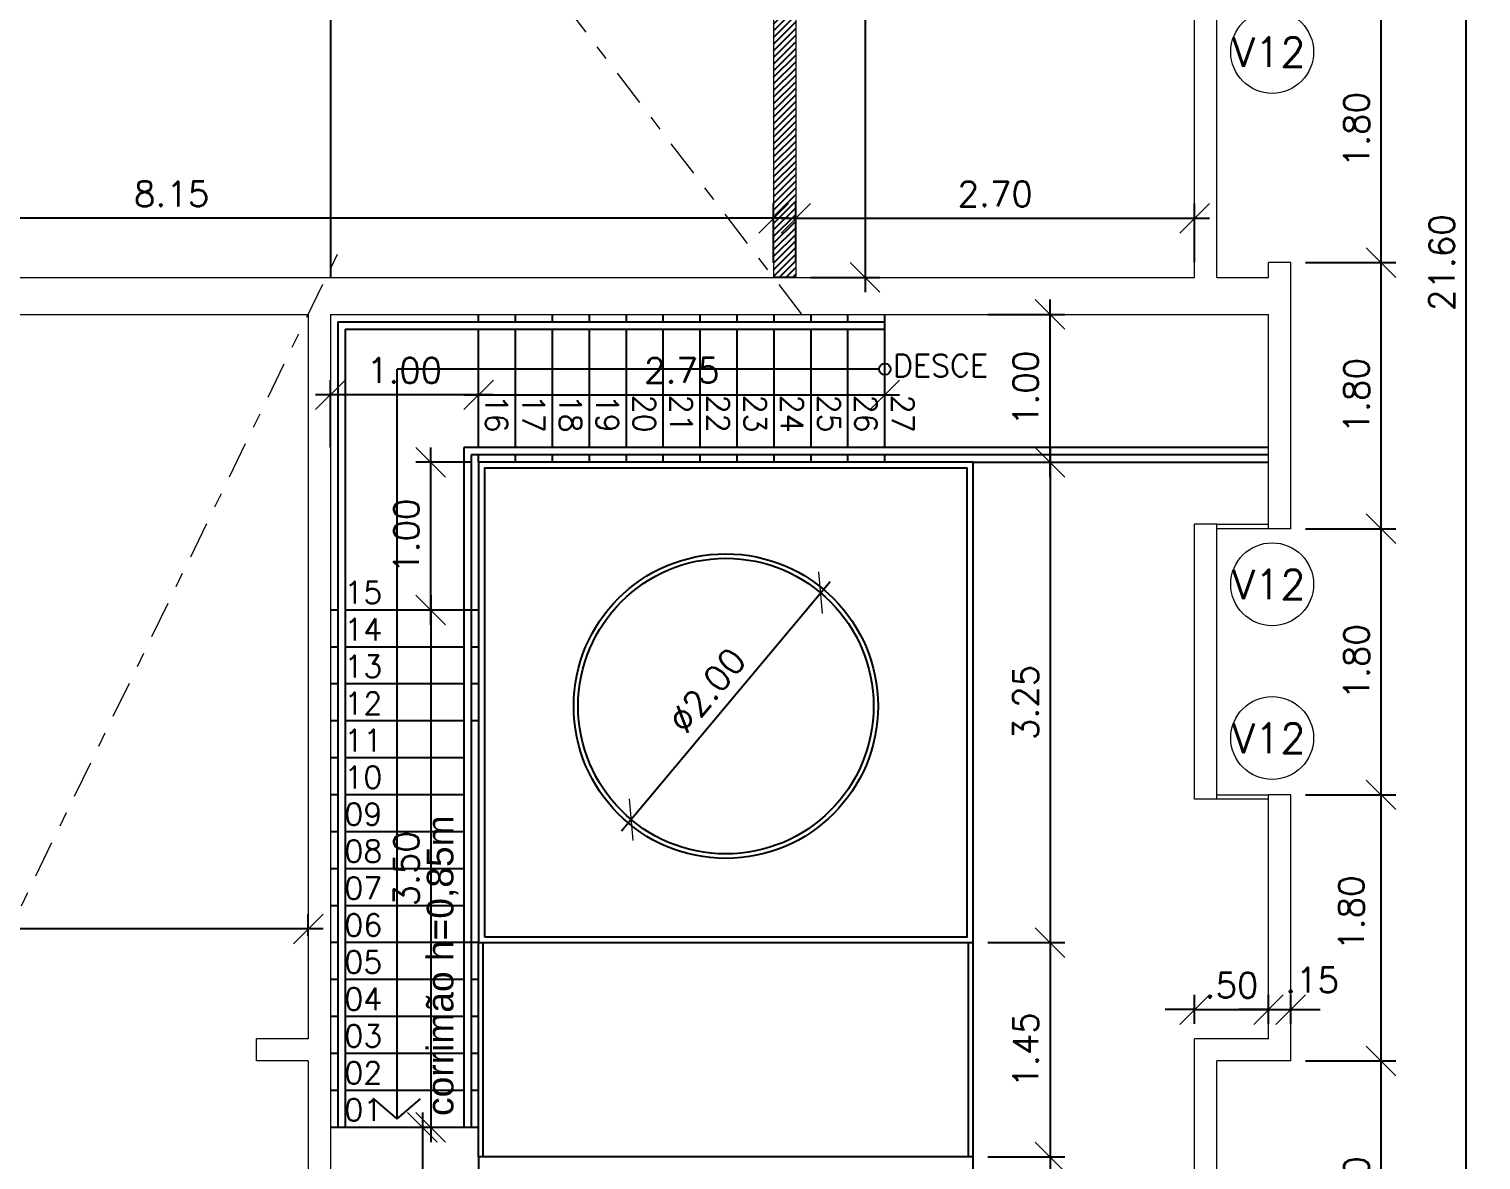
# Model space of a CAD drawing. Header units: millimetres. Extents: x 521 to 1055, y 261 to 520.
# Drawn here: x 746.91 to 756.74, y 487.85 to 495.5 of the extents above; entities that cross this region are included whole.
import ezdxf

# ---------------------------------------------------------------- set-up
doc = ezdxf.new("R2010")
doc.units = ezdxf.units.MM
doc.linetypes.add('CONTINU', pattern=[0])
doc.linetypes.add('DASHDOT', pattern=[1, 0.5, -0.25, 0, -0.25])
doc.layers.add('0.1', color=8, linetype='Continuous', lineweight=13)
doc.layers.add('ppci', color=8, linetype='Continuous')
doc.styles.add('80X50', font='romans.shx')
doc.styles.add('ROMANS', font='romans')
doc.styles.get("Standard").update_dxf_attribs({"font": 'romans.shx'})
doc.styles.add('STYLE1', font='sanss___.ttf')
doc.dimstyles.new('Fares Eng - 50', dxfattribs={"dimscale": 2, "dimtxt": 0.085, "dimasz": 0.1, "dimexe": 0.05, "dimexo": 0.05, "dimgap": 0.04, "dimtad": 1, "dimzin": 4, "dimdsep": 46, "dimtxsty": 'ROMANS', "dimblk1": 'OBLIQUE', "dimblk2": 'OBLIQUE', "dimsah": 1, "dimcen": 0.05, "dimdle": 0.05, "dimclrd": 8, "dimclre": 8, "dimclrt": 8, "dimaunit": 1, "dimadec": 0, "dimazin": 0, "dimtfac": 1, "dimtix": 1, "dimtmove": 2, "dimatfit": 0, "dimldrblk": 'OPEN90', "dimfxl": 1, "dimtolj": 1, "dimtzin": 0, "dimarcsym": 0})

# ---------------------------------------------------------------- blocks, each defined once
blk = doc.blocks.new('_OBLIQUE')
at = {"color": 0, "linetype": 'ByBlock'}
blk.add_line((-0.5, -0.5), (0.5, 0.5), dxfattribs=at)
blk = doc.blocks.new('*D140')
at = {"layer": '0.1', "color": 8, "linetype": 'CONTINU', "lineweight": -2, "transparency": 16777216}
for p, q in [((754.8027, 488.7669), (754.8027, 488.9637)), ((755.3027, 488.7669), (755.3027, 488.9637)), ((754.8027, 488.8637), (754.6027, 488.8637)), ((754.8027, 488.8637), (755.3027, 488.8637)), ((755.3027, 488.8637), (755.5027, 488.8637))]:
    blk.add_line(p, q, dxfattribs=at)
at = {"layer": 'DEFPOINTS', "color": 0, "linetype": 'CONTINU', "lineweight": -2, "transparency": 16777216}
for p in [(755.3027, 488.8637), (754.8027, 488.6669), (755.3027, 488.6669)]:
    blk.add_point(p, dxfattribs=at)
at = {"layer": '0.1', "color": 8, "linetype": 'CONTINU', "lineweight": -2, "transparency": 16777216, "xscale": 0.2, "yscale": 0.2, "zscale": 0.2}
blk.add_blockref('_OBLIQUE', (754.8027, 488.8637), dxfattribs=at)
at = {"layer": '0.1', "color": 8, "linetype": 'CONTINU', "lineweight": -2, "transparency": 16777216, "xscale": 0.2, "yscale": 0.2, "zscale": 0.2, "rotation": 180}
blk.add_blockref('_OBLIQUE', (755.3027, 488.8637), dxfattribs=at)
at = {"layer": '0.1', "color": 8, "linetype": 'CONTINU', "transparency": 16777216, "insert": (755.0527, 489.0287), "char_height": 0.17, "attachment_point": 5, "style": 'ROMANS'}
blk.add_mtext('\\A1;.50', dxfattribs=at)
blk = doc.blocks.new('_Open90')
at = {"color": 0, "linetype": 'ByBlock', "lineweight": -2}
for p, q in [((-0.5, 0.5), (0, 0)), ((0, 0), (-1, 0)), ((0, 0), (-0.5, -0.5))]:
    blk.add_line(p, q, dxfattribs=at)
blk = doc.blocks.new('*D141')
at = {"layer": '0.1', "color": 8, "linetype": 'CONTINU', "lineweight": -2, "transparency": 16777216}
for p, q in [((755.3027, 488.7669), (755.3027, 488.9637)), ((755.4527, 488.7669), (755.4527, 488.9637)), ((755.3027, 488.8637), (755.1027, 488.8637)), ((755.3027, 488.8637), (755.4527, 488.8637)), ((755.4527, 488.8637), (755.6527, 488.8637))]:
    blk.add_line(p, q, dxfattribs=at)
at = {"layer": 'DEFPOINTS', "color": 0, "linetype": 'CONTINU', "lineweight": -2, "transparency": 16777216}
for p in [(755.4527, 488.8637), (755.3027, 488.6669), (755.4527, 488.6669)]:
    blk.add_point(p, dxfattribs=at)
at = {"layer": '0.1', "color": 8, "linetype": 'CONTINU', "lineweight": -2, "transparency": 16777216, "xscale": 0.2, "yscale": 0.2, "zscale": 0.2}
blk.add_blockref('_OBLIQUE', (755.3027, 488.8637), dxfattribs=at)
at = {"layer": '0.1', "color": 8, "linetype": 'CONTINU', "lineweight": -2, "transparency": 16777216, "xscale": 0.2, "yscale": 0.2, "zscale": 0.2, "rotation": 180}
blk.add_blockref('_OBLIQUE', (755.4527, 488.8637), dxfattribs=at)
at = {"layer": '0.1', "color": 8, "linetype": 'CONTINU', "transparency": 16777216, "insert": (755.5982, 489.0637), "char_height": 0.17, "attachment_point": 5, "style": 'ROMANS'}
blk.add_mtext('\\A1;.15', dxfattribs=at)
blk = doc.blocks.new('*D147')
at = {"layer": '0.1', "color": 8, "linetype": 'CONTINU', "lineweight": -2, "transparency": 16777216}
for p, q in [((756.0634, 495.8169), (756.0634, 493.8169)), ((755.5527, 495.7169), (756.1634, 495.7169)), ((755.5527, 493.9169), (756.1634, 493.9169))]:
    blk.add_line(p, q, dxfattribs=at)
at = {"layer": 'DEFPOINTS', "color": 0, "linetype": 'CONTINU', "lineweight": -2, "transparency": 16777216}
for p in [(755.4527, 495.7169), (755.4527, 493.9169), (756.0634, 493.9169)]:
    blk.add_point(p, dxfattribs=at)
at = {"layer": '0.1', "color": 8, "linetype": 'CONTINU', "lineweight": -2, "transparency": 16777216, "xscale": 0.2, "yscale": 0.2, "zscale": 0.2}
for p, rotation in [((756.0634, 495.7169), 90), ((756.0634, 493.9169), 270)]:
    blk.add_blockref('_OBLIQUE', p, dxfattribs=dict(at, rotation=rotation))
at = {"layer": '0.1', "color": 8, "linetype": 'CONTINU', "transparency": 16777216, "insert": (755.8984, 494.8169), "char_height": 0.17, "attachment_point": 5, "rotation": 90, "style": 'ROMANS'}
blk.add_mtext('\\A1;1.80', dxfattribs=at)
blk = doc.blocks.new('*D148')
at = {"layer": '0.1', "color": 8, "linetype": 'CONTINU', "lineweight": -2, "transparency": 16777216}
for p, q in [((756.0634, 494.0169), (756.0634, 492.0169)), ((755.5527, 493.9169), (756.1634, 493.9169)), ((755.5527, 492.1169), (756.1634, 492.1169))]:
    blk.add_line(p, q, dxfattribs=at)
at = {"layer": 'DEFPOINTS', "color": 0, "linetype": 'CONTINU', "lineweight": -2, "transparency": 16777216}
for p in [(755.4527, 493.9169), (755.4527, 492.1169), (756.0634, 492.1169)]:
    blk.add_point(p, dxfattribs=at)
at = {"layer": '0.1', "color": 8, "linetype": 'CONTINU', "lineweight": -2, "transparency": 16777216, "xscale": 0.2, "yscale": 0.2, "zscale": 0.2}
for p, rotation in [((756.0634, 493.9169), 90), ((756.0634, 492.1169), 270)]:
    blk.add_blockref('_OBLIQUE', p, dxfattribs=dict(at, rotation=rotation))
at = {"layer": '0.1', "color": 8, "linetype": 'CONTINU', "transparency": 16777216, "insert": (755.8984, 493.0169), "char_height": 0.17, "attachment_point": 5, "rotation": 90, "style": 'ROMANS'}
blk.add_mtext('\\A1;1.80', dxfattribs=at)
blk = doc.blocks.new('*D149')
at = {"layer": '0.1', "color": 8, "linetype": 'CONTINU', "lineweight": -2, "transparency": 16777216}
for p, q in [((756.0634, 492.2169), (756.0634, 490.2169)), ((755.5527, 492.1169), (756.1634, 492.1169)), ((755.5527, 490.3169), (756.1634, 490.3169))]:
    blk.add_line(p, q, dxfattribs=at)
at = {"layer": 'DEFPOINTS', "color": 0, "linetype": 'CONTINU', "lineweight": -2, "transparency": 16777216}
for p in [(755.4527, 492.1169), (755.4527, 490.3169), (756.0634, 490.3169)]:
    blk.add_point(p, dxfattribs=at)
at = {"layer": '0.1', "color": 8, "linetype": 'CONTINU', "lineweight": -2, "transparency": 16777216, "xscale": 0.2, "yscale": 0.2, "zscale": 0.2}
for p, rotation in [((756.0634, 492.1169), 90), ((756.0634, 490.3169), 270)]:
    blk.add_blockref('_OBLIQUE', p, dxfattribs=dict(at, rotation=rotation))
at = {"layer": '0.1', "color": 8, "linetype": 'CONTINU', "transparency": 16777216, "insert": (755.8984, 491.2169), "char_height": 0.17, "attachment_point": 5, "rotation": 90, "style": 'ROMANS'}
blk.add_mtext('\\A1;1.80', dxfattribs=at)
blk = doc.blocks.new('*D150')
at = {"layer": '0.1', "color": 8, "linetype": 'CONTINU', "lineweight": -2, "transparency": 16777216}
for p, q in [((756.0634, 490.4169), (756.0634, 488.4169)), ((755.5527, 490.3169), (756.1634, 490.3169)), ((755.5527, 488.5169), (756.1634, 488.5169))]:
    blk.add_line(p, q, dxfattribs=at)
at = {"layer": 'DEFPOINTS', "color": 0, "linetype": 'CONTINU', "lineweight": -2, "transparency": 16777216}
for p in [(755.4527, 490.3169), (755.4527, 488.5169), (756.0634, 488.5169)]:
    blk.add_point(p, dxfattribs=at)
at = {"layer": '0.1', "color": 8, "linetype": 'CONTINU', "lineweight": -2, "transparency": 16777216, "xscale": 0.2, "yscale": 0.2, "zscale": 0.2}
for p, rotation in [((756.0634, 490.3169), 90), ((756.0634, 488.5169), 270)]:
    blk.add_blockref('_OBLIQUE', p, dxfattribs=dict(at, rotation=rotation))
at = {"layer": '0.1', "color": 8, "linetype": 'CONTINU', "transparency": 16777216, "insert": (755.8634, 489.5169), "char_height": 0.17, "attachment_point": 5, "rotation": 90, "style": 'ROMANS'}
blk.add_mtext('\\A1;1.80', dxfattribs=at)
blk = doc.blocks.new('*D151')
at = {"layer": '0.1', "color": 8, "linetype": 'CONTINU', "lineweight": -2, "transparency": 16777216}
for p, q in [((756.0634, 488.6169), (756.0634, 486.6169)), ((755.5527, 488.5169), (756.1634, 488.5169)), ((755.5527, 486.7169), (756.1634, 486.7169))]:
    blk.add_line(p, q, dxfattribs=at)
at = {"layer": 'DEFPOINTS', "color": 0, "linetype": 'CONTINU', "lineweight": -2, "transparency": 16777216}
for p in [(755.4527, 488.5169), (755.4527, 486.7169), (756.0634, 486.7169)]:
    blk.add_point(p, dxfattribs=at)
at = {"layer": '0.1', "color": 8, "linetype": 'CONTINU', "lineweight": -2, "transparency": 16777216, "xscale": 0.2, "yscale": 0.2, "zscale": 0.2}
for p, rotation in [((756.0634, 488.5169), 90), ((756.0634, 486.7169), 270)]:
    blk.add_blockref('_OBLIQUE', p, dxfattribs=dict(at, rotation=rotation))
at = {"layer": '0.1', "color": 8, "linetype": 'CONTINU', "transparency": 16777216, "insert": (755.8984, 487.6169), "char_height": 0.17, "attachment_point": 5, "rotation": 90, "style": 'ROMANS'}
blk.add_mtext('\\A1;1.80', dxfattribs=at)
blk = doc.blocks.new('*D105')
at = {"layer": '0.1', "color": 8, "linetype": 'CONTINU', "lineweight": -2, "transparency": 16777216}
for p, q in [((756.6407, 483.0169), (756.6407, 504.8169)), ((756.2634, 504.7169), (756.7407, 504.7169)), ((756.2634, 483.1169), (756.7407, 483.1169))]:
    blk.add_line(p, q, dxfattribs=at)
at = {"layer": 'DEFPOINTS', "color": 0, "linetype": 'CONTINU', "lineweight": -2, "transparency": 16777216}
for p in [(756.1634, 504.7169), (756.6407, 504.7169), (756.1634, 483.1169)]:
    blk.add_point(p, dxfattribs=at)
at = {"layer": '0.1', "color": 8, "linetype": 'CONTINU', "lineweight": -2, "transparency": 16777216, "xscale": 0.2, "yscale": 0.2, "zscale": 0.2}
for p, rotation in [((756.6407, 504.7169), 90), ((756.6407, 483.1169), 270)]:
    blk.add_blockref('_OBLIQUE', p, dxfattribs=dict(at, rotation=rotation))
at = {"layer": '0.1', "color": 8, "linetype": 'CONTINU', "transparency": 16777216, "insert": (756.4757, 493.9169), "char_height": 0.17, "attachment_point": 5, "rotation": 90, "style": 'ROMANS'}
blk.add_mtext('\\A1;21.60', dxfattribs=at)
blk = doc.blocks.new('*D283')
at = {"layer": '0.1', "color": 8, "linetype": 'CONTINU', "lineweight": -2, "transparency": 16777216}
for p, q in [((743.8027, 489.3639), (743.8027, 489.5098)), ((748.8027, 489.3639), (748.8027, 489.5098)), ((748.9027, 489.4098), (743.7027, 489.4098))]:
    blk.add_line(p, q, dxfattribs=at)
at = {"layer": 'DEFPOINTS', "color": 0, "linetype": 'CONTINU', "lineweight": -2, "transparency": 16777216}
for p in [(743.8027, 489.4098), (743.8027, 489.2639), (748.8027, 489.2639)]:
    blk.add_point(p, dxfattribs=at)
at = {"layer": '0.1', "color": 8, "linetype": 'CONTINU', "lineweight": -2, "transparency": 16777216, "xscale": 0.2, "yscale": 0.2, "zscale": 0.2, "rotation": 180}
blk.add_blockref('_OBLIQUE', (743.8027, 489.4098), dxfattribs=at)
at = {"layer": '0.1', "color": 8, "linetype": 'CONTINU', "lineweight": -2, "transparency": 16777216, "xscale": 0.2, "yscale": 0.2, "zscale": 0.2}
blk.add_blockref('_OBLIQUE', (748.8027, 489.4098), dxfattribs=at)
at = {"layer": '0.1', "color": 8, "linetype": 'CONTINU', "transparency": 16777216, "insert": (746.3027, 489.5748), "char_height": 0.17, "attachment_point": 5, "style": 'ROMANS'}
blk.add_mtext('\\A1;5.00', dxfattribs=at)
blk = doc.blocks.new('*D3561')
at = {"layer": '0.1', "color": 8, "linetype": 'CONTINU', "lineweight": -2, "transparency": 16777216}
for p, q in [((752.5714, 498.1169), (752.5714, 493.7169)), ((752.2027, 498.0169), (752.6714, 498.0169)), ((752.2027, 493.8169), (752.6714, 493.8169))]:
    blk.add_line(p, q, dxfattribs=at)
at = {"layer": 'DEFPOINTS', "color": 0, "linetype": 'CONTINU', "lineweight": -2, "transparency": 16777216}
for p in [(752.1027, 498.0169), (752.1027, 493.8169), (752.5714, 493.8169)]:
    blk.add_point(p, dxfattribs=at)
at = {"layer": '0.1', "color": 8, "linetype": 'CONTINU', "lineweight": -2, "transparency": 16777216, "xscale": 0.2, "yscale": 0.2, "zscale": 0.2}
for p, rotation in [((752.5714, 498.0169), 90), ((752.5714, 493.8169), 270)]:
    blk.add_blockref('_OBLIQUE', p, dxfattribs=dict(at, rotation=rotation))
at = {"layer": '0.1', "color": 8, "linetype": 'CONTINU', "lineweight": -2, "transparency": 16777216, "insert": (752.4064, 495.9169), "char_height": 0.17, "attachment_point": 5, "rotation": 90, "style": 'ROMANS'}
blk.add_mtext('\\A1;4.20', dxfattribs=at)
blk = doc.blocks.new('*D3571')
at = {"layer": '0.1', "color": 8, "linetype": 'CONTINU', "lineweight": -2, "transparency": 16777216}
for p, q in [((752.1027, 493.9169), (752.1027, 494.317)), ((754.8027, 493.9169), (754.8027, 494.317)), ((752.0027, 494.217), (754.9027, 494.217))]:
    blk.add_line(p, q, dxfattribs=at)
at = {"layer": 'DEFPOINTS', "color": 0, "linetype": 'CONTINU', "lineweight": -2, "transparency": 16777216}
for p in [(754.8027, 494.217), (752.1027, 493.8169), (754.8027, 493.8169)]:
    blk.add_point(p, dxfattribs=at)
at = {"layer": '0.1', "color": 8, "linetype": 'CONTINU', "lineweight": -2, "transparency": 16777216, "xscale": 0.2, "yscale": 0.2, "zscale": 0.2, "rotation": 180}
blk.add_blockref('_OBLIQUE', (752.1027, 494.217), dxfattribs=at)
at = {"layer": '0.1', "color": 8, "linetype": 'CONTINU', "lineweight": -2, "transparency": 16777216, "xscale": 0.2, "yscale": 0.2, "zscale": 0.2}
blk.add_blockref('_OBLIQUE', (754.8027, 494.217), dxfattribs=at)
at = {"layer": '0.1', "color": 8, "linetype": 'CONTINU', "lineweight": -2, "transparency": 16777216, "insert": (753.4527, 494.382), "char_height": 0.17, "attachment_point": 5, "style": 'ROMANS'}
blk.add_mtext('\\A1;2.70', dxfattribs=at)
blk = doc.blocks.new('*D3572')
at = {"layer": '0.1', "color": 8, "linetype": 'CONTINU', "lineweight": -2, "transparency": 16777216}
for p, q in [((743.8027, 493.9169), (743.8027, 494.317)), ((751.9527, 493.9169), (751.9527, 494.317)), ((752.0527, 494.217), (743.7027, 494.217))]:
    blk.add_line(p, q, dxfattribs=at)
at = {"layer": 'DEFPOINTS', "color": 0, "linetype": 'CONTINU', "lineweight": -2, "transparency": 16777216}
for p in [(743.8027, 494.217), (743.8027, 493.8169), (751.9527, 493.8169)]:
    blk.add_point(p, dxfattribs=at)
at = {"layer": '0.1', "color": 8, "linetype": 'CONTINU', "lineweight": -2, "transparency": 16777216, "xscale": 0.2, "yscale": 0.2, "zscale": 0.2, "rotation": 180}
blk.add_blockref('_OBLIQUE', (743.8027, 494.217), dxfattribs=at)
at = {"layer": '0.1', "color": 8, "linetype": 'CONTINU', "lineweight": -2, "transparency": 16777216, "xscale": 0.2, "yscale": 0.2, "zscale": 0.2}
blk.add_blockref('_OBLIQUE', (751.9527, 494.217), dxfattribs=at)
at = {"layer": '0.1', "color": 8, "linetype": 'CONTINU', "lineweight": -2, "transparency": 16777216, "insert": (747.8777, 494.382), "char_height": 0.17, "attachment_point": 5, "style": 'ROMANS'}
blk.add_mtext('\\A1;8.15', dxfattribs=at)
blk = doc.blocks.new('*D3617')
at = {"layer": '0.1', "color": 8, "linetype": 'CONTINU', "lineweight": -2, "transparency": 16777216}
for p, q in [((753.8239, 492.6669), (753.8239, 489.2169)), ((753.4027, 492.5669), (753.9239, 492.5669)), ((753.4027, 489.3169), (753.9239, 489.3169))]:
    blk.add_line(p, q, dxfattribs=at)
at = {"layer": 'DEFPOINTS', "color": 0, "linetype": 'CONTINU', "lineweight": -2, "transparency": 16777216}
for p in [(753.3027, 492.5669), (753.3027, 489.3169), (753.8239, 489.3169)]:
    blk.add_point(p, dxfattribs=at)
at = {"layer": '0.1', "color": 8, "linetype": 'CONTINU', "lineweight": -2, "transparency": 16777216, "xscale": 0.2, "yscale": 0.2, "zscale": 0.2}
for p, rotation in [((753.8239, 492.5669), 90), ((753.8239, 489.3169), 270)]:
    blk.add_blockref('_OBLIQUE', p, dxfattribs=dict(at, rotation=rotation))
at = {"layer": '0.1', "color": 8, "linetype": 'CONTINU', "lineweight": -2, "transparency": 16777216, "insert": (753.6589, 490.9419), "char_height": 0.17, "attachment_point": 5, "rotation": 90, "style": 'ROMANS'}
blk.add_mtext('\\A1;3.25', dxfattribs=at)
blk = doc.blocks.new('*D3611')
at = {"layer": '0.1', "color": 8, "linetype": 'CONTINU', "lineweight": -2, "transparency": 16777216}
for p, q in [((753.8239, 492.4669), (753.8239, 493.6669)), ((753.4027, 493.5669), (753.9239, 493.5669)), ((753.4027, 492.5669), (753.9239, 492.5669))]:
    blk.add_line(p, q, dxfattribs=at)
at = {"layer": 'DEFPOINTS', "color": 0, "linetype": 'CONTINU', "lineweight": -2, "transparency": 16777216}
for p in [(753.3027, 493.5669), (753.8239, 493.5669), (753.3027, 492.5669)]:
    blk.add_point(p, dxfattribs=at)
at = {"layer": '0.1', "color": 8, "linetype": 'CONTINU', "lineweight": -2, "transparency": 16777216, "xscale": 0.2, "yscale": 0.2, "zscale": 0.2}
for p, rotation in [((753.8239, 493.5669), 90), ((753.8239, 492.5669), 270)]:
    blk.add_blockref('_OBLIQUE', p, dxfattribs=dict(at, rotation=rotation))
at = {"layer": '0.1', "color": 8, "linetype": 'CONTINU', "lineweight": -2, "transparency": 16777216, "insert": (753.6589, 493.0669), "char_height": 0.17, "attachment_point": 5, "rotation": 90, "style": 'ROMANS'}
blk.add_mtext('\\A1;1.00', dxfattribs=at)
blk = doc.blocks.new('*D3612')
at = {"layer": '0.1', "color": 8, "linetype": 'CONTINU', "lineweight": -2, "transparency": 16777216}
for p, q in [((749.6318, 491.6669), (749.6318, 487.9669)), ((749.9125, 491.5669), (749.5318, 491.5669)), ((749.9125, 488.0669), (749.5318, 488.0669))]:
    blk.add_line(p, q, dxfattribs=at)
at = {"layer": 'DEFPOINTS', "color": 0, "linetype": 'CONTINU', "lineweight": -2, "transparency": 16777216}
for p in [(750.0125, 491.5669), (749.6318, 488.0669), (750.0125, 488.0669)]:
    blk.add_point(p, dxfattribs=at)
at = {"layer": '0.1', "color": 8, "linetype": 'CONTINU', "lineweight": -2, "transparency": 16777216, "xscale": 0.2, "yscale": 0.2, "zscale": 0.2}
for p, rotation in [((749.6318, 491.5669), 90), ((749.6318, 488.0669), 270)]:
    blk.add_blockref('_OBLIQUE', p, dxfattribs=dict(at, rotation=rotation))
at = {"layer": '0.1', "color": 8, "linetype": 'CONTINU', "lineweight": -2, "transparency": 16777216, "insert": (749.4668, 489.8169), "char_height": 0.17, "attachment_point": 5, "rotation": 90, "style": 'ROMANS'}
blk.add_mtext('\\A1;3.50', dxfattribs=at)
blk = doc.blocks.new('*D3613')
at = {"layer": '0.1', "color": 8, "linetype": 'CONTINU', "lineweight": -2, "transparency": 16777216}
for p, q in [((749.5752, 488.1669), (749.5752, 484.6169)), ((749.8559, 488.0669), (749.4752, 488.0669)), ((749.8559, 484.7169), (749.4752, 484.7169))]:
    blk.add_line(p, q, dxfattribs=at)
at = {"layer": 'DEFPOINTS', "color": 0, "linetype": 'CONTINU', "lineweight": -2, "transparency": 16777216}
for p in [(749.9559, 488.0669), (749.5752, 484.7169), (749.9559, 484.7169)]:
    blk.add_point(p, dxfattribs=at)
at = {"layer": '0.1', "color": 8, "linetype": 'CONTINU', "lineweight": -2, "transparency": 16777216, "xscale": 0.2, "yscale": 0.2, "zscale": 0.2}
for p, rotation in [((749.5752, 488.0669), 90), ((749.5752, 484.7169), 270)]:
    blk.add_blockref('_OBLIQUE', p, dxfattribs=dict(at, rotation=rotation))
at = {"layer": '0.1', "color": 8, "linetype": 'CONTINU', "lineweight": -2, "transparency": 16777216, "insert": (749.4102, 486.3919), "char_height": 0.17, "attachment_point": 5, "rotation": 90, "style": 'ROMANS'}
blk.add_mtext('\\A1;3.35', dxfattribs=at)
blk = doc.blocks.new('*D3614')
at = {"layer": '0.1', "color": 8, "linetype": 'CONTINU', "lineweight": -2, "transparency": 16777216}
for p, q in [((749.6318, 491.4669), (749.6318, 492.6669)), ((749.9125, 492.5669), (749.5318, 492.5669)), ((749.9125, 491.5669), (749.5318, 491.5669))]:
    blk.add_line(p, q, dxfattribs=at)
at = {"layer": 'DEFPOINTS', "color": 0, "linetype": 'CONTINU', "lineweight": -2, "transparency": 16777216}
for p in [(749.6318, 492.5669), (750.0125, 492.5669), (750.0125, 491.5669)]:
    blk.add_point(p, dxfattribs=at)
at = {"layer": '0.1', "color": 8, "linetype": 'CONTINU', "lineweight": -2, "transparency": 16777216, "xscale": 0.2, "yscale": 0.2, "zscale": 0.2}
for p, rotation in [((749.6318, 492.5669), 90), ((749.6318, 491.5669), 270)]:
    blk.add_blockref('_OBLIQUE', p, dxfattribs=dict(at, rotation=rotation))
at = {"layer": '0.1', "color": 8, "linetype": 'CONTINU', "lineweight": -2, "transparency": 16777216, "insert": (749.4668, 492.0669), "char_height": 0.17, "attachment_point": 5, "rotation": 90, "style": 'ROMANS'}
blk.add_mtext('\\A1;1.00', dxfattribs=at)
blk = doc.blocks.new('*D3615')
at = {"layer": '0.1', "color": 8, "lineweight": -2, "transparency": 16777216}
for p, q in [((748.9527, 492.6669), (748.9527, 493.1229)), ((749.9559, 492.6669), (749.9559, 493.1229)), ((750.0559, 493.0229), (748.8527, 493.0229))]:
    blk.add_line(p, q, dxfattribs=at)
at = {"layer": 'DEFPOINTS', "color": 0, "lineweight": -2, "transparency": 16777216}
for p in [(748.9527, 493.0229), (748.9527, 492.5669), (749.9559, 492.5669)]:
    blk.add_point(p, dxfattribs=at)
at = {"layer": '0.1', "color": 8, "lineweight": -2, "transparency": 16777216, "xscale": 0.2, "yscale": 0.2, "zscale": 0.2, "rotation": 180}
blk.add_blockref('_OBLIQUE', (748.9527, 493.0229), dxfattribs=at)
at = {"layer": '0.1', "color": 8, "lineweight": -2, "transparency": 16777216, "xscale": 0.2, "yscale": 0.2, "zscale": 0.2}
blk.add_blockref('_OBLIQUE', (749.9559, 493.0229), dxfattribs=at)
at = {"layer": '0.1', "color": 8, "transparency": 16777216, "insert": (749.4543, 493.1879), "char_height": 0.17, "attachment_point": 5, "style": 'ROMANS'}
blk.add_mtext('\\A1;1.00', dxfattribs=at)
blk = doc.blocks.new('*D3616')
at = {"layer": '0.1', "color": 8, "linetype": 'CONTINU', "lineweight": -2, "transparency": 16777216}
for p, q in [((749.9559, 492.6669), (749.9559, 493.1229)), ((752.7059, 492.6669), (752.7059, 493.1229)), ((749.8559, 493.0229), (752.8059, 493.0229))]:
    blk.add_line(p, q, dxfattribs=at)
at = {"layer": 'DEFPOINTS', "color": 0, "linetype": 'CONTINU', "lineweight": -2, "transparency": 16777216}
for p in [(752.7059, 493.0229), (749.9559, 492.5669), (752.7059, 492.5669)]:
    blk.add_point(p, dxfattribs=at)
at = {"layer": '0.1', "color": 8, "linetype": 'CONTINU', "lineweight": -2, "transparency": 16777216, "xscale": 0.2, "yscale": 0.2, "zscale": 0.2, "rotation": 180}
blk.add_blockref('_OBLIQUE', (749.9559, 493.0229), dxfattribs=at)
at = {"layer": '0.1', "color": 8, "linetype": 'CONTINU', "lineweight": -2, "transparency": 16777216, "xscale": 0.2, "yscale": 0.2, "zscale": 0.2}
blk.add_blockref('_OBLIQUE', (752.7059, 493.0229), dxfattribs=at)
at = {"layer": '0.1', "color": 8, "linetype": 'CONTINU', "lineweight": -2, "transparency": 16777216, "insert": (751.3309, 493.1879), "char_height": 0.17, "attachment_point": 5, "style": 'ROMANS'}
blk.add_mtext('\\A1;2.75', dxfattribs=at)
blk = doc.blocks.new('*D3618')
at = {"layer": '0.1', "color": 8, "linetype": 'CONTINU', "lineweight": -2, "transparency": 16777216}
for p, q in [((753.8239, 489.4169), (753.8239, 487.7669)), ((753.4027, 489.3169), (753.9239, 489.3169)), ((753.4027, 487.8669), (753.9239, 487.8669))]:
    blk.add_line(p, q, dxfattribs=at)
at = {"layer": 'DEFPOINTS', "color": 0, "linetype": 'CONTINU', "lineweight": -2, "transparency": 16777216}
for p in [(753.3027, 489.3169), (753.3027, 487.8669), (753.8239, 487.8669)]:
    blk.add_point(p, dxfattribs=at)
at = {"layer": '0.1', "color": 8, "linetype": 'CONTINU', "lineweight": -2, "transparency": 16777216, "xscale": 0.2, "yscale": 0.2, "zscale": 0.2}
for p, rotation in [((753.8239, 489.3169), 90), ((753.8239, 487.8669), 270)]:
    blk.add_blockref('_OBLIQUE', p, dxfattribs=dict(at, rotation=rotation))
at = {"layer": '0.1', "color": 8, "linetype": 'CONTINU', "lineweight": -2, "transparency": 16777216, "insert": (753.6589, 488.5919), "char_height": 0.17, "attachment_point": 5, "rotation": 90, "style": 'ROMANS'}
blk.add_mtext('\\A1;1.45', dxfattribs=at)
blk = doc.blocks.new('*D3619')
at = {"layer": '0.1', "color": 8, "linetype": 'CONTINU', "lineweight": -2, "transparency": 16777216}
for p, q in [((753.8239, 487.9669), (753.8239, 484.6169)), ((753.4027, 487.8669), (753.9239, 487.8669)), ((753.4027, 484.7169), (753.9239, 484.7169))]:
    blk.add_line(p, q, dxfattribs=at)
at = {"layer": 'DEFPOINTS', "color": 0, "linetype": 'CONTINU', "lineweight": -2, "transparency": 16777216}
for p in [(753.3027, 487.8669), (753.3027, 484.7169), (753.8239, 484.7169)]:
    blk.add_point(p, dxfattribs=at)
at = {"layer": '0.1', "color": 8, "linetype": 'CONTINU', "lineweight": -2, "transparency": 16777216, "xscale": 0.2, "yscale": 0.2, "zscale": 0.2}
for p, rotation in [((753.8239, 487.8669), 90), ((753.8239, 484.7169), 270)]:
    blk.add_blockref('_OBLIQUE', p, dxfattribs=dict(at, rotation=rotation))
at = {"layer": '0.1', "color": 8, "linetype": 'CONTINU', "lineweight": -2, "transparency": 16777216, "insert": (753.6589, 486.2919), "char_height": 0.17, "attachment_point": 5, "rotation": 90, "style": 'ROMANS'}
blk.add_mtext('\\A1;3.15', dxfattribs=at)
blk = doc.blocks.new('*D3624')
at = {"layer": '0.1', "color": 8, "linetype": 'CONTINU', "lineweight": -2, "transparency": 16777216}
blk.add_line((750.9237, 490.073), (752.3349, 491.7608), dxfattribs=at)
at = {"layer": 'DEFPOINTS', "color": 0, "linetype": 'CONTINU', "lineweight": -2, "transparency": 16777216}
for p in [(752.2708, 491.6841), (750.9879, 490.1498)]:
    blk.add_point(p, dxfattribs=at)
at = {"layer": '0.1', "color": 8, "linetype": 'CONTINU', "lineweight": -2, "transparency": 16777216, "xscale": 0.2, "yscale": 0.2, "zscale": 0.2}
for p, rotation in [((752.2708, 491.6841), 50.0998809162734), ((750.9879, 490.1498), 230.0998809162734)]:
    blk.add_blockref('_OBLIQUE', p, dxfattribs=dict(at, rotation=rotation))
at = {"layer": '0.1', "color": 8, "linetype": 'CONTINU', "lineweight": -2, "transparency": 16777216, "insert": (751.5027, 491.0228), "char_height": 0.17, "attachment_point": 5, "rotation": 50.09988, "style": 'ROMANS'}
blk.add_mtext('\\A1;∅2.00', dxfattribs=at)

msp = doc.modelspace()

# ---------------------------------------------------------------- hatches: boundary and pattern name
at = {"layer": '0.1', "linetype": 'CONTINU', "lineweight": -2}
h = msp.add_hatch(dxfattribs=at)
h.set_pattern_fill('ANSI31', color=8, scale=0.01, style=0)
h.set_pattern_definition([(45, (751.811172, 493.816922), (-0.02245064, 0.02245064), [])])
h.paths.add_polyline_path([(752.10272, 499.31692), (751.95272, 499.31692), (751.95272, 498.11692), (751.95272, 497.90205), (752.10272, 497.90205), (752.10272, 498.01692), (753.05272, 498.01692), (753.05272, 498.11692), (752.10272, 498.11692)])
h.paths.add_polyline_path([(752.10272, 499.53692), (752.04272, 499.53692), (752.04272, 499.34692), (752.10272, 499.34692)])
h.paths.add_polyline_path([(752.01272, 499.53692), (751.95272, 499.53692), (751.95272, 499.34692), (752.01272, 499.34692)])
h.paths.add_polyline_path([(753.85272, 498.11692), (753.85272, 498.01692), (754.80272, 498.01692), (754.80272, 498.11692)])
h.paths.add_polyline_path([(752.10272, 497.90205), (751.95272, 497.90205), (751.95272, 496.81692), (752.10272, 496.81692)])
h.paths.add_polyline_path([(752.01272, 496.78692), (751.95272, 496.78692), (751.95272, 496.59692), (752.01272, 496.59692)])
h.paths.add_polyline_path([(752.10272, 496.78692), (752.04272, 496.78692), (752.04272, 496.59692), (752.10272, 496.59692)])
h.paths.add_polyline_path([(751.95272, 493.81692), (752.10272, 493.81692), (752.10272, 496.56692), (751.95272, 496.56692)])
h.paths.add_polyline_path([(751.81117, 496.12074), (752.24427, 496.12074), (752.24427, 496.37574), (751.81117, 496.37574)], flags=9)

# ---------------------------------------------------------------- linework, layer by layer
at = {"layer": '0.1', "color": 8, "linetype": 'DASHDOT', "ltscale": 0.5}
for p, q in [((752.14148, 493.57026), (743.58398, 504.75276)), ((743.55265, 482.75199), (749.05265, 494.08199))]:
    msp.add_line(p, q, dxfattribs=at)
at = {"layer": '0.1', "color": 7}
for p, q in [((751.95272, 498.11692), (751.95272, 493.81692)), ((752.10272, 498.01692), (752.10272, 493.81692)), ((754.80272, 493.81692), (754.80272, 495.74692)), ((754.95272, 493.81692), (754.95272, 495.74692)), ((755.45272, 493.91692), (755.30272, 493.91692)), ((755.30272, 493.81692), (755.30272, 493.91692)), ((755.45272, 492.11692), (755.45272, 493.91692)), ((743.80272, 493.81692), (751.95272, 493.81692)), ((752.10272, 493.81692), (754.80272, 493.81692)), ((754.95272, 493.81692), (755.30272, 493.81692)), ((743.80272, 493.56692), (748.80272, 493.56692)), ((748.80272, 493.56692), (748.80272, 488.66692)), ((748.95272, 493.56692), (755.30272, 493.56692)), ((748.95272, 493.56692), (748.95272, 483.26692)), ((755.30272, 492.11692), (755.30272, 493.56692)), ((754.95272, 492.14692), (754.80272, 492.14692)), ((754.80272, 490.28692), (754.80272, 492.14692)), ((754.95272, 490.28692), (754.95272, 492.14692)), ((755.45272, 490.31692), (755.30272, 490.31692)), ((755.30272, 488.66692), (755.30272, 490.31692)), ((755.45272, 488.51692), (755.45272, 490.31692)), ((754.95272, 490.28692), (754.80272, 490.28692)), ((748.45272, 488.51692), (748.45272, 488.66692)), ((748.80272, 488.66692), (748.45272, 488.66692)), ((755.30272, 488.66692), (754.80272, 488.66692)), ((754.80272, 486.68692), (754.80272, 488.66692)), ((748.80272, 488.51692), (748.45272, 488.51692)), ((748.80272, 488.51692), (748.80272, 483.26692)), ((755.45272, 488.51692), (754.95272, 488.51692)), ((754.95272, 486.68692), (754.95272, 488.51692))]:
    msp.add_line(p, q, dxfattribs=at)
at = {"layer": '0.1', "color": 8, "linetype": 'CONTINU', "lineweight": -2}
for p, q in [((748.95272, 496.56692), (748.95272, 493.81692)), ((752.10272, 493.81692), (751.95272, 493.81692)), ((749.95591, 493.51692), (749.95591, 493.56692)), ((750.20591, 493.51692), (750.20591, 493.56692)), ((750.45591, 493.51692), (750.45591, 493.56692)), ((750.70591, 493.51692), (750.70591, 493.56692)), ((750.95591, 493.51692), (750.95591, 493.56692)), ((751.20591, 493.51692), (751.20591, 493.56692)), ((751.45591, 493.51692), (751.45591, 493.56692)), ((751.70591, 493.51692), (751.70591, 493.56692)), ((751.95591, 493.51692), (751.95591, 493.56692)), ((752.20591, 493.51692), (752.20591, 493.56692)), ((752.45591, 493.51692), (752.45591, 493.56692)), ((752.70591, 493.51692), (752.70591, 493.56692)), ((749.95591, 492.66692), (749.95591, 493.46692)), ((750.20591, 492.66692), (750.20591, 493.46692)), ((750.45591, 492.66692), (750.45591, 493.46692)), ((750.70591, 492.66692), (750.70591, 493.46692)), ((750.95591, 492.66692), (750.95591, 493.46692)), ((751.20591, 492.66692), (751.20591, 493.46692)), ((751.45591, 492.66692), (751.45591, 493.46692)), ((751.70591, 492.66692), (751.70591, 493.46692)), ((751.95591, 492.66692), (751.95591, 493.46692)), ((752.20591, 492.66692), (752.20591, 493.46692)), ((752.45591, 492.66692), (752.45591, 493.46692)), ((752.70591, 492.66692), (752.70591, 493.46692)), ((749.40431, 488.12609), (749.40431, 493.19672)), ((752.66726, 493.19672), (749.40431, 493.19672)), ((749.95591, 492.56692), (749.95591, 492.61692)), ((750.20591, 492.56692), (750.20591, 492.61692)), ((750.45591, 492.56692), (750.45591, 492.61692)), ((750.70591, 492.56692), (750.70591, 492.61692)), ((750.95591, 492.56692), (750.95591, 492.61692)), ((751.20591, 492.56692), (751.20591, 492.61692)), ((751.45591, 492.56692), (751.45591, 492.61692)), ((751.70591, 492.56692), (751.70591, 492.61692)), ((751.95591, 492.56692), (751.95591, 492.61692)), ((752.20591, 492.56692), (752.20591, 492.61692)), ((752.45591, 492.56692), (752.45591, 492.61692)), ((752.70591, 492.56692), (752.70591, 492.61692)), ((753.30272, 492.56692), (749.95591, 492.56692)), ((753.30272, 492.56692), (755.30272, 492.56692)), ((749.00272, 491.56692), (748.95272, 491.56692)), ((749.85591, 491.56692), (749.05272, 491.56692)), ((749.95591, 491.56692), (749.90591, 491.56692)), ((749.00272, 491.31692), (748.95272, 491.31692)), ((749.85591, 491.31692), (749.05272, 491.31692)), ((749.95591, 491.31692), (749.90591, 491.31692)), ((749.00272, 491.06692), (748.95272, 491.06692)), ((749.85591, 491.06692), (749.05272, 491.06692)), ((749.95591, 491.06692), (749.90591, 491.06692)), ((749.00272, 490.81692), (748.95272, 490.81692)), ((749.85591, 490.81692), (749.05272, 490.81692)), ((749.95591, 490.81692), (749.90591, 490.81692)), ((749.00272, 490.56692), (748.95272, 490.56692)), ((749.85591, 490.56692), (749.05272, 490.56692)), ((749.00272, 490.31692), (748.95272, 490.31692)), ((749.85591, 490.31692), (749.05272, 490.31692)), ((749.00272, 490.06692), (748.95272, 490.06692)), ((749.85591, 490.06692), (749.05272, 490.06692)), ((749.00272, 489.81692), (748.95272, 489.81692)), ((749.85591, 489.81692), (749.05272, 489.81692)), ((749.00272, 489.56692), (748.95272, 489.56692)), ((749.85591, 489.56692), (749.05272, 489.56692)), ((749.00272, 489.31692), (748.95272, 489.31692)), ((749.95591, 489.31692), (749.05272, 489.31692)), ((749.95591, 487.86692), (749.95591, 489.31692)), ((749.98591, 487.86692), (749.98591, 489.31692)), ((753.27272, 487.86692), (753.27272, 489.31692)), ((753.30272, 487.86692), (753.30272, 489.31692)), ((749.00272, 489.06692), (748.95272, 489.06692)), ((749.85591, 489.06692), (749.05272, 489.06692)), ((749.95591, 489.06692), (749.90591, 489.06692)), ((749.00272, 488.81692), (748.95272, 488.81692)), ((749.85591, 488.81692), (749.05272, 488.81692)), ((749.95591, 488.81692), (749.90591, 488.81692)), ((749.00272, 488.56692), (748.95272, 488.56692)), ((749.85591, 488.56692), (749.05272, 488.56692)), ((749.95591, 488.56692), (749.90591, 488.56692)), ((749.00272, 488.31692), (748.95272, 488.31692)), ((749.85591, 488.31692), (749.05272, 488.31692)), ((749.40431, 488.12609), (749.2469, 488.26084)), ((749.40431, 488.12609), (749.56173, 488.26084)), ((749.95591, 488.31692), (749.90591, 488.31692)), ((749.00272, 488.06692), (748.95272, 488.06692)), ((749.85591, 488.06692), (749.05272, 488.06692)), ((749.95591, 488.06692), (749.90591, 488.06692))]:
    msp.add_line(p, q, dxfattribs=at)
at = {"layer": '0.1', "color": 8}
for p, q in [((754.95272, 492.14692), (755.30272, 492.14692)), ((755.30272, 492.11692), (754.95272, 492.11692)), ((755.45272, 492.11692), (755.30272, 492.11692)), ((754.95272, 490.31692), (755.30272, 490.31692)), ((755.30272, 490.28692), (754.95272, 490.28692))]:
    msp.add_line(p, q, dxfattribs=at)
at = {"layer": '0.1', "color": 8, "linetype": 'CONTINU', "lineweight": -2}
for points in [[(749.95591, 489.31692), (753.30272, 489.31692), (753.30272, 492.56692), (749.95591, 492.56692)], [(749.99591, 489.35692), (753.26272, 489.35692), (753.26272, 492.52692), (749.99591, 492.52692)], [(749.95591, 484.71692), (753.30272, 484.71692), (753.30272, 487.86692), (749.95591, 487.86692)]]:
    msp.add_lwpolyline(points, close=True, dxfattribs=at)
at = {"layer": '0.1', "color": 8}
for centre in [(755.32734, 495.3423), (755.32734, 491.7413), (755.32734, 490.70134)]:
    msp.add_circle(centre, 0.28038, dxfattribs=at)
at = {"layer": '0.1', "color": 8, "linetype": 'CONTINU', "lineweight": -2}
for centre, radius in [((752.70591, 493.19672), 0.03865), ((751.62931, 490.91692), 1.03), ((751.62931, 490.91692), 1)]:
    msp.add_circle(centre, radius, dxfattribs=at)
at = {"layer": 'ppci', "color": 10, "linetype": 'CONTINU', "lineweight": -2}
for p, q in [((749.00272, 493.51692), (749.00272, 488.06692)), ((749.00272, 493.51692), (752.70591, 493.51692)), ((749.05272, 493.46692), (749.05272, 488.06692)), ((749.05272, 493.46692), (752.70591, 493.46692)), ((752.70591, 493.46692), (752.70591, 493.51692)), ((755.30272, 492.66692), (749.85591, 492.66692)), ((749.85591, 492.66692), (749.85591, 490.56692)), ((755.30272, 492.61692), (749.90591, 492.61692)), ((749.90591, 492.61692), (749.90591, 490.56692)), ((749.85591, 490.56692), (749.85591, 488.06692)), ((749.90591, 490.56692), (749.90591, 488.06692)), ((749.05272, 488.06692), (749.00272, 488.06692)), ((749.90591, 488.06692), (749.85591, 488.06692))]:
    msp.add_line(p, q, dxfattribs=at)

# ---------------------------------------------------------------- texts
at = {"layer": '0.1', "color": 8}
for p in [(755.05654, 495.24079), (755.05654, 491.63979), (755.05654, 490.59983)]:
    msp.add_text('V12', height=0.2, dxfattribs=at).set_placement(p)
at = {"layer": '0.1', "color": 8, "style": '80X50'}
for s, p in [('DESCE', (752.76176, 493.14539)), ('15', (749.04665, 491.61079)), ('14', (749.04665, 491.36079)), ('13', (749.04665, 491.11079)), ('12', (749.04665, 490.86079)), ('11', (749.04665, 490.61079)), ('10', (749.04665, 490.36079)), ('09', (749.04665, 490.11079)), ('08', (749.04665, 489.86079)), ('07', (749.04665, 489.61079)), ('06', (749.04665, 489.36079)), ('05', (749.04665, 489.11079)), ('04', (749.04665, 488.86079)), ('03', (749.04665, 488.61079)), ('02', (749.04665, 488.36079)), ('01', (749.04665, 488.11079))]:
    msp.add_text(s, height=0.15, dxfattribs=at).set_placement(p)
for s, p in [('16', (750.00226, 493.02468)), ('17', (750.25226, 493.02468)), ('18', (750.50226, 493.02468)), ('19', (750.75226, 493.02468)), ('20', (751.00226, 493.02468)), ('21', (751.25226, 493.02468)), ('22', (751.50226, 493.02468)), ('23', (751.75226, 493.02468)), ('24', (752.00226, 493.02468)), ('25', (752.25226, 493.02468)), ('26', (752.50226, 493.02468)), ('27', (752.75226, 493.02468))]:
    msp.add_text(s, height=0.15, rotation=270, dxfattribs=at).set_placement(p)
at = {"layer": 'ppci', "color": 10, "style": 'STYLE1'}
msp.add_text('corrimão h=0,85m', height=0.18, rotation=90, dxfattribs=at).set_placement((749.78511, 488.14449))

# ---------------------------------------------------------------- dimensions: what is measured, and where the dimension line sits
at = {"layer": '0.1', "color": 8, "linetype": 'CONTINU'}
for base, p1, p2, picture, middle in [((756.64065, 504.71692), (756.16338, 483.11692), (756.16338, 504.71692), '*D105', (756.47565, 493.91692)), ((756.06338, 493.91692), (755.45272, 495.71692), (755.45272, 493.91692), '*D147', (755.89838, 494.81692)), ((756.06338, 492.11692), (755.45272, 493.91692), (755.45272, 492.11692), '*D148', (755.89838, 493.01692)), ((756.06338, 490.31692), (755.45272, 492.11692), (755.45272, 490.31692), '*D149', (755.89838, 491.21692)), ((756.06338, 486.71692), (755.45272, 488.51692), (755.45272, 486.71692), '*D151', (755.89838, 487.61692))]:
    dim = msp.add_linear_dim(base=base, p1=p1, p2=p2, angle=90, dimstyle='Fares Eng - 50', dxfattribs=at)
    dim.commit()
    dim.dimension.update_dxf_attribs({"geometry": picture, "text_midpoint": middle})
at = {"layer": '0.1', "color": 8, "linetype": 'CONTINU', "lineweight": -2}
for base, p1, p2, picture, middle in [((752.57135, 493.81692), (752.10272, 498.01692), (752.10272, 493.81692), '*D3561', (752.40635, 495.91692)), ((753.82392, 493.56692), (753.30272, 492.56692), (753.30272, 493.56692), '*D3611', (753.65892, 493.06692)), ((749.63176, 492.56692), (750.01245, 491.56692), (750.01245, 492.56692), '*D3614', (749.46676, 492.06692)), ((753.82392, 489.31692), (753.30272, 492.56692), (753.30272, 489.31692), '*D3617', (753.65892, 490.94192)), ((749.63176, 488.06692), (750.01245, 491.56692), (750.01245, 488.06692), '*D3612', (749.46676, 489.81692)), ((753.82392, 487.86692), (753.30272, 489.31692), (753.30272, 487.86692), '*D3618', (753.65892, 488.59192)), ((749.57522, 484.71692), (749.95591, 488.06692), (749.95591, 484.71692), '*D3613', (749.41022, 486.39192)), ((753.82392, 484.71692), (753.30272, 487.86692), (753.30272, 484.71692), '*D3619', (753.65892, 486.29192))]:
    dim = msp.add_linear_dim(base=base, p1=p1, p2=p2, angle=90, dimstyle='Fares Eng - 50', dxfattribs=at)
    dim.commit()
    dim.dimension.update_dxf_attribs({"geometry": picture, "text_midpoint": middle})
for base, p1, p2, picture, middle in [((743.80272, 494.21695), (751.95272, 493.81692), (743.80272, 493.81692), '*D3572', (747.87772, 494.38195)), ((754.80272, 494.21695), (752.10272, 493.81692), (754.80272, 493.81692), '*D3571', (753.45272, 494.38195)), ((752.70591, 493.02292), (749.95591, 492.56692), (752.70591, 492.56692), '*D3616', (751.33091, 493.18792))]:
    dim = msp.add_linear_dim(base=base, p1=p1, p2=p2, dimstyle='Fares Eng - 50', dxfattribs=at)
    dim.commit()
    dim.dimension.update_dxf_attribs({"geometry": picture, "text_midpoint": middle})
at = {"layer": '0.1', "color": 7}
dim = msp.add_linear_dim(base=(748.95272, 493.02292), p1=(749.95591, 492.56692), p2=(748.95272, 492.56692), dimstyle='Fares Eng - 50', dxfattribs=at)
dim.commit()
dim.dimension.update_dxf_attribs({"geometry": '*D3615', "text_midpoint": (749.45431, 493.18792)})
at = {"layer": '0.1', "color": 8, "linetype": 'CONTINU', "lineweight": -2}
dim = msp.add_diameter_dim_2p(p1=(750.98786, 490.14976), p2=(752.27077, 491.68409), dimstyle='Fares Eng - 50', dxfattribs=at)
dim.commit()
dim.dimension.update_dxf_attribs({"geometry": '*D3624', "text_midpoint": (751.50273, 491.02276)})
at = {"layer": '0.1', "color": 8, "linetype": 'CONTINU'}
dim = msp.add_linear_dim(base=(756.06338, 488.51692), p1=(755.45272, 490.31692), p2=(755.45272, 488.51692), angle=90, dimstyle='Fares Eng - 50', dxfattribs=at)
dim.commit()
dim.dimension.update_dxf_attribs({"geometry": '*D150', "text_midpoint": (755.86338, 489.51692), "dimtype": 160})
for base, p1, p2, picture, middle in [((743.80272, 489.40983), (748.80272, 489.26386), (743.80272, 489.26386), '*D283', (746.30272, 489.57483)), ((755.30272, 488.86367), (754.80272, 488.66692), (755.30272, 488.66692), '*D140', (755.05272, 489.02867))]:
    dim = msp.add_linear_dim(base=base, p1=p1, p2=p2, dimstyle='Fares Eng - 50', dxfattribs=at)
    dim.commit()
    dim.dimension.update_dxf_attribs({"geometry": picture, "text_midpoint": middle})
dim = msp.add_linear_dim(base=(755.45272, 488.86367), p1=(755.30272, 488.66692), p2=(755.45272, 488.66692), dimstyle='Fares Eng - 50', dxfattribs=at)
dim.commit()
dim.dimension.update_dxf_attribs({"geometry": '*D141', "text_midpoint": (755.59818, 489.06367), "dimtype": 160})

doc.saveas('drawing.dxf')
